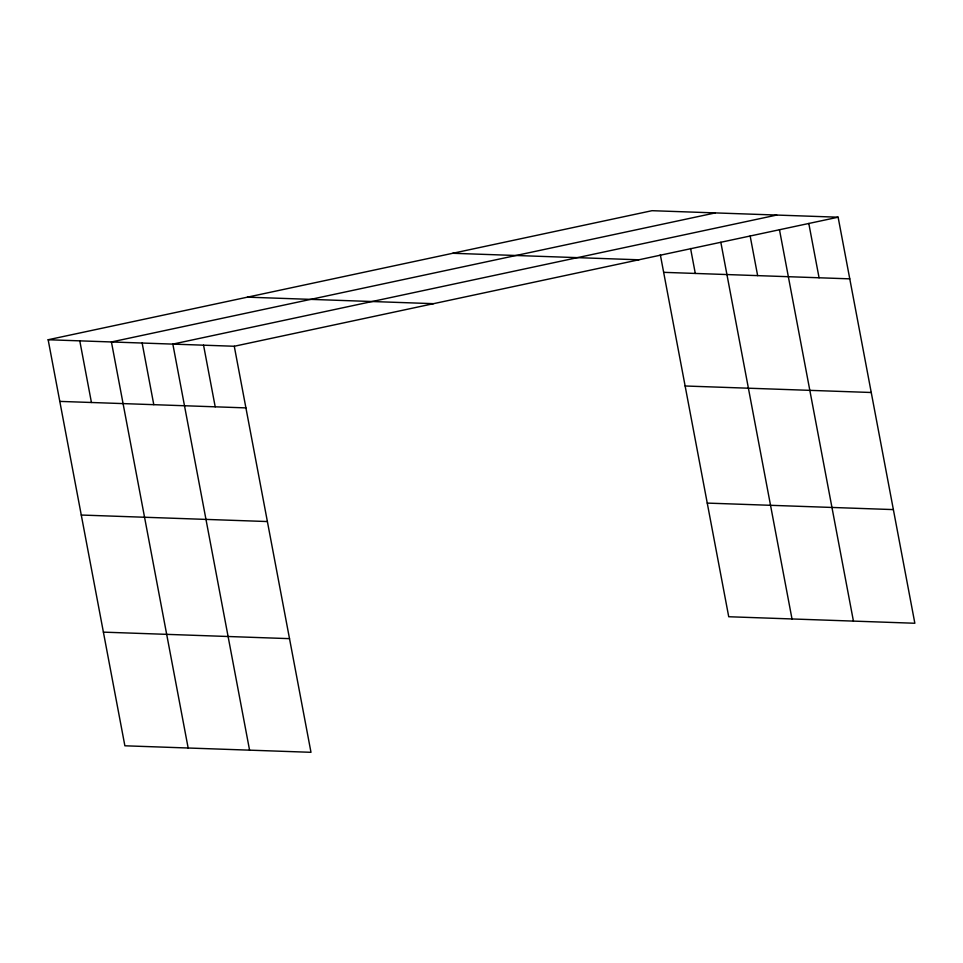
<?xml version="1.0" encoding="UTF-8"?>
<svg xmlns="http://www.w3.org/2000/svg" width="963" height="963" viewBox="0 0 963 963"><rect width="100%" height="100%" fill="white"/><g stroke="black" fill="none" stroke-linecap="round" stroke-linejoin="round"><path stroke-width="1.44" d="M48.15 339.746L234.274 346.259L310.989 752.308L124.877 745.795L48.15 339.746L652.011 210.692L838.123 217.205L914.85 623.254L728.726 616.741L660.329 254.726M715.292 212.907L111.431 341.961L188.158 748.01M776.708 215.062L172.846 344.104L249.573 750.153M234.274 346.259L838.123 217.205M452.73 253.281L638.854 259.793M663.651 272.336L849.775 278.849M247.419 297.158L433.543 303.67M685.126 385.994L871.25 392.495M59.802 401.39L245.914 407.891M707.251 503.095L893.375 509.596M81.277 515.036L267.389 521.549M103.402 632.137L289.514 638.65M808.8 223.464L819.068 277.777M779.476 229.736L853.435 621.111M750.153 235.995L757.64 275.623M720.83 242.267L792.007 618.956M690.579 248.49L695.298 273.444M203.554 345.175L215.206 406.819M142.139 343.033L153.791 404.677M79.785 340.854L91.437 402.498"/></g></svg>
